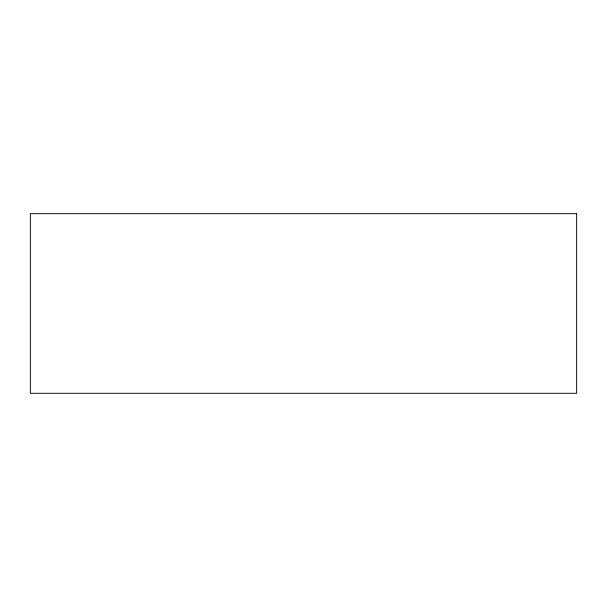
<?xml version="1.0" encoding="UTF-8"?>
<svg xmlns="http://www.w3.org/2000/svg" width="607" height="607" viewBox="0 0 607 607"><rect width="100%" height="100%" fill="white"/><g stroke="black" fill="none" stroke-linecap="round" stroke-linejoin="round"><path stroke-width="0.91" d="M576.65 213.694L30.35 213.694L30.35 393.306L576.65 393.306L576.65 213.694"/></g></svg>
